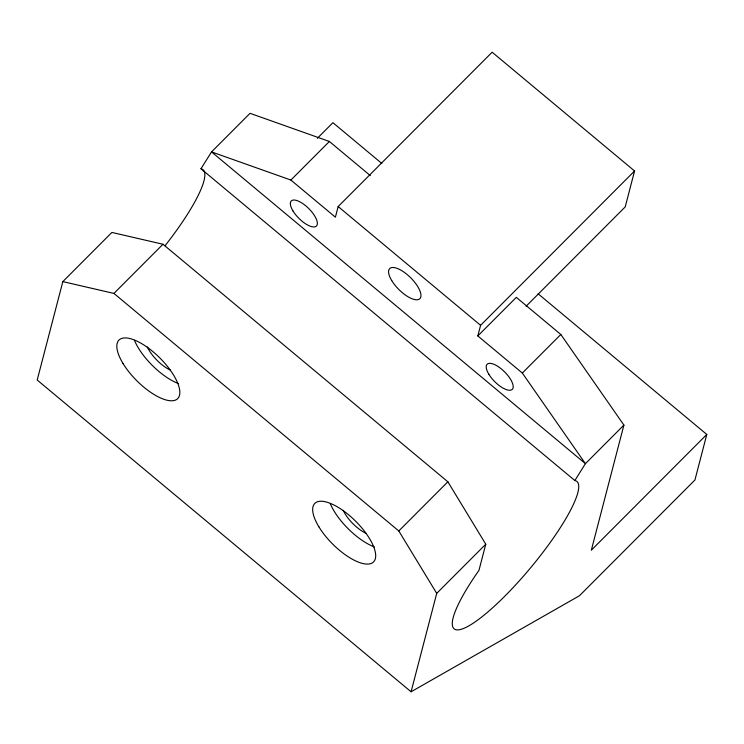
<?xml version="1.0" encoding="UTF-8"?>
<svg xmlns="http://www.w3.org/2000/svg" width="744" height="744" viewBox="0 0 744 744"><rect width="100%" height="100%" fill="white"/><g stroke="black" fill="none" stroke-linecap="round" stroke-linejoin="round"><path stroke-width="1.12" d="M370.326 175.621L329.378 141.472L250.031 113.32L211.538 151.906L585.416 463.67L522.335 373.051L477.825 335.935L516.317 297.358L560.827 334.474L623.909 425.084L585.416 463.67L574.852 480.531A95.93 19.688 -50.2 0 1 542.525 552.876A95.93 19.688 -50.2 0 1 460.871 629.387A95.93 19.688 -50.2 0 1 478.959 570.378L485.776 544.199L447.86 481.786L162.992 244.255L111.898 232.435L62.831 281.613L37.2 380.026L411.079 691.79L579.455 595.739L694.942 479.992L706.8 434.45L538.089 293.768M526.11 306.24L625.211 206.897L634.567 170.981L492.137 52.21L338.157 206.544L335.395 217.174L290.885 180.057L211.538 151.906L200.964 168.767A95.93 19.688 -50.2 0 1 165.019 245.78M477.825 335.935L480.596 325.314L634.567 170.981M411.079 691.79L436.719 593.377L485.776 544.199M623.909 425.084L591.322 550.207L706.8 434.45M62.831 281.613L113.934 293.424L162.992 244.255M317.363 138.282L332.921 122.686L381.877 163.513M290.885 180.057L329.378 141.472M522.335 373.051L560.827 334.474M436.719 593.377L398.793 530.965L447.86 481.786M338.157 206.544L480.596 325.314M200.964 168.767L574.852 480.531M113.934 293.424L398.793 530.965M170.348 370.112A23.687 9.263 44.9 0 1 147.358 346.983M366.188 533.42A23.687 9.263 44.9 0 1 343.198 510.291M374.362 546.914A41.45 16.201 44.9 0 1 330.28 503.595M178.513 383.606A41.45 16.201 44.9 0 1 134.441 340.287M318.878 526.817A41.45 16.201 44.9 0 0 373.079 562.352A41.45 16.201 44.9 0 0 340.566 508.84A41.45 16.201 44.9 0 0 318.878 526.817M123.039 363.518A41.45 16.201 44.9 0 0 177.23 399.044A41.45 16.201 44.9 0 0 144.727 345.532A41.45 16.201 44.9 0 0 123.039 363.518M488.855 374.288A17.763 6.947 44.9 0 0 512.077 389.512A17.763 6.947 44.9 0 0 498.145 366.578A17.763 6.947 44.9 0 0 488.855 374.288M293.006 210.98A17.763 6.947 44.9 0 0 316.237 226.204A17.763 6.947 44.9 0 0 302.306 203.27A17.763 6.947 44.9 0 0 293.006 210.98M391.753 280.627A21.316 8.333 44.9 0 0 419.625 298.902A21.316 8.333 44.9 0 0 402.904 271.383A21.316 8.333 44.9 0 0 391.753 280.627"/></g></svg>
